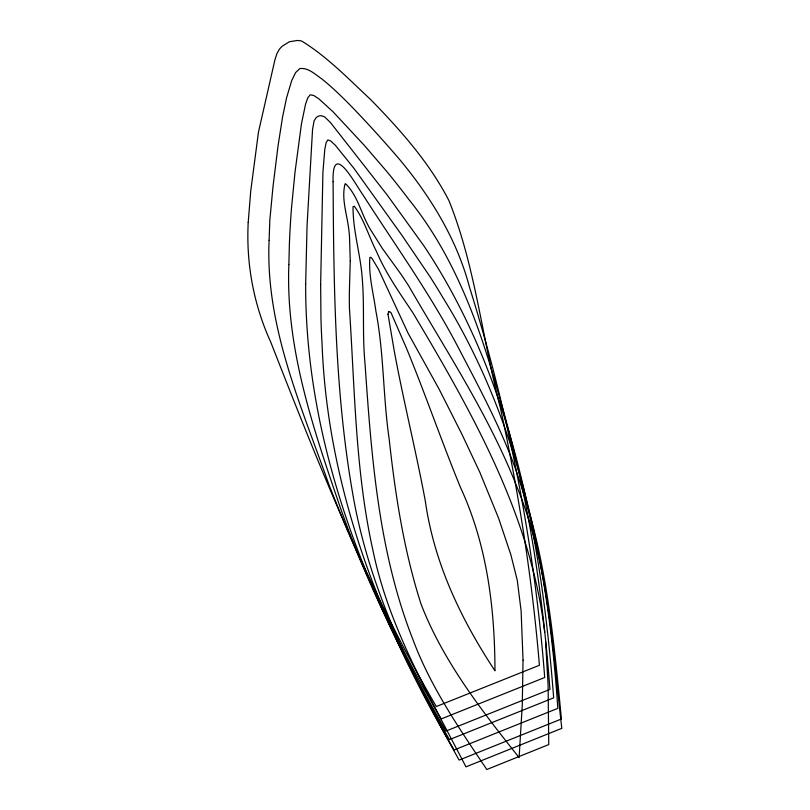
<?xml version="1.0" encoding="UTF-8"?>
<svg xmlns="http://www.w3.org/2000/svg" width="810" height="810" viewBox="0 0 810 810"><rect width="100%" height="100%" fill="white"/><g stroke="black" fill="none" stroke-linecap="round" stroke-linejoin="round"><path stroke-width="1.21" d="M544.695 632.418C531.107 516.102 471.936 411.865 412.958 312.923C399.765 293.109 385.864 273.537 376.518 251.515C368.864 236.621 364.247 219.763 354.284 206.236L353.028 206.722C352.866 231.164 360.794 255.13 362.333 279.572C364.52 307.142 362.313 334.864 364.925 362.414C371.415 455.645 378.24 550.982 412.654 638.817C430.12 686.08 458.814 728.008 486.83 769.5L548.755 744.582L548.097 684.976L545.586 641.247M305.674 283.632L305.674 290.071A1463.822 653.569 -42.1 0 0 306.139 310.331C312.022 463.522 373.542 608.594 449.459 739.621L553.665 697.835C542.001 546.942 514.866 391.392 433.704 261.022A1620.446 742.567 -2 0 0 423.103 244.752L387.251 195.089L330.51 122.604L324.577 116.822L321.013 115.658L318.502 116.073L316.295 117.46L314.098 120.811L312.549 129.458L307.051 225.899L305.674 283.632M320.649 284.512L320.962 318.431A3547.203 1099.636 -46 0 0 322.046 343.744C327.442 488.501 381.145 626.403 454.116 749.969L557.817 708.355C548.289 565.41 519.169 420.157 442.554 297.017A5054.602 1444.443 3.2 0 0 429.766 276.332L401.719 235.011L353.727 168.055L335.33 145.253L330.662 140.94L327.837 139.917L326.157 142.661L324.8 149.273L322.906 172.449L320.649 284.512M248.204 222.487C246.068 263.645 253.621 304.519 270.722 342.043C319.383 466.307 368.783 591.006 436.296 706.522L539.419 665.283C532.16 578.603 518.734 492.551 500.317 407.562C482.213 338.944 475.541 266.622 448.882 200.505C429.189 162.385 400.565 130.248 370.838 99.731C348.999 79.39 327.149 56.609 301.715 41.077A17.182 12.727 -25.2 0 0 297.078 40.5L289.332 41.786L282.508 46.018A17.182 12.727 -25.2 0 0 279.156 49.623L276.878 53.723L274.833 60.193L258.461 132.172L250.735 191.038L248.204 222.487M269.112 240.347C265.133 325.954 301.35 405.972 329.062 485.018C360.723 565.552 397.224 644.345 441.207 718.926L544.715 677.494C534.499 545.039 509.125 413.728 469.425 286.902C456.972 239.78 431.062 197.397 400.191 160.147C384.922 142.297 369.158 124.872 352.897 107.922C342.944 97.706 332.758 87.662 321.6 78.752C315.13 74.398 308.276 67.443 299.852 68.566L295.609 72.576L291.721 80.575L286.639 97.564L282.538 117.187L277.982 146.286L272.99 186.756L269.831 220.097L269.112 240.347M523.037 660.13L522.268 705.044L519.119 757.573C481.332 710.167 443.141 661.244 421.089 604.23C403.886 550.689 395.27 494.849 389.175 439.071C382.958 396.596 384.031 353.342 375.891 311.111C373.471 293.412 368.479 275.461 369.856 257.539L370.686 257.215L372.134 258.592L378.392 269.092L408.068 333.163L439.131 389.195L461.902 434.211L479.844 472.321L498.656 518.359L510.918 554.971L517.296 580.416L521.113 610.912L523.037 660.13M288.866 264.546C285.636 345.121 311.354 422.911 337.082 498.14C364.611 579.565 403.096 656.738 446.016 731.045L549.919 689.411C542.7 591.827 527.958 494.616 500.408 400.585C480.775 329.123 455.807 257.256 408.453 198.997A3084.166 1115.583 1.9 0 0 386.734 171.426L364.601 145.689L333.072 111.81L318.948 98.911L313.703 95.469L310.24 94.8L307.861 97.686L305.593 103.994L301.452 123.859L294.992 172.307L291.509 207.937A2489.95 918.054 -45.1 0 0 289.362 244.782L288.866 264.546M333.082 181.723C333.781 286.659 334.692 392.06 353.089 495.73C369.593 590.206 412.847 677.018 459.138 760.094L561.421 718.996C553.939 641.601 546.861 563.335 522.136 489.149C507.009 438.635 481.505 392.121 457.255 345.576C429.502 292.785 394.612 244.306 362.485 194.187C354.547 182.878 331.958 140.181 333.082 181.723M350.254 260.83L349.383 291.559A1106.703 526.429 -40.1 0 0 349.454 308.812C354.881 389.964 355.317 472.027 373.238 551.742C389.387 628.955 430.323 697.461 465.952 766.867L561.806 728.332C552.369 646.967 548.461 563.132 516.79 486.526C488.957 415.5 446.634 351.661 408.696 285.889A1185.475 585.792 -4.6 0 0 399.512 272.18L382.36 248.457L369.907 228.673A228.815 146.873 -31.5 0 1 367.426 224.026C360.46 210.6 356.694 194.491 345.576 183.799L345.09 183.799C341.02 199.108 347.48 215.592 348.978 231.123A230.354 151.733 -16.8 0 1 349.505 236.53L350.254 260.83M387.99 314.189L394.237 350.862C403.491 401.132 415.935 450.745 425.311 501.005C434.089 563.011 460.779 618.951 494.971 670.812C494.809 608.097 487.063 544.806 460.465 487.377C441.48 441.075 425.199 393.711 406.144 347.439L390.987 312.65A7.614 4.627 -23.9 0 0 389.094 311.658L388.476 311.556L389.195 311.506A7.563 4.597 -24.2 0 0 388.031 314.179"/></g></svg>
